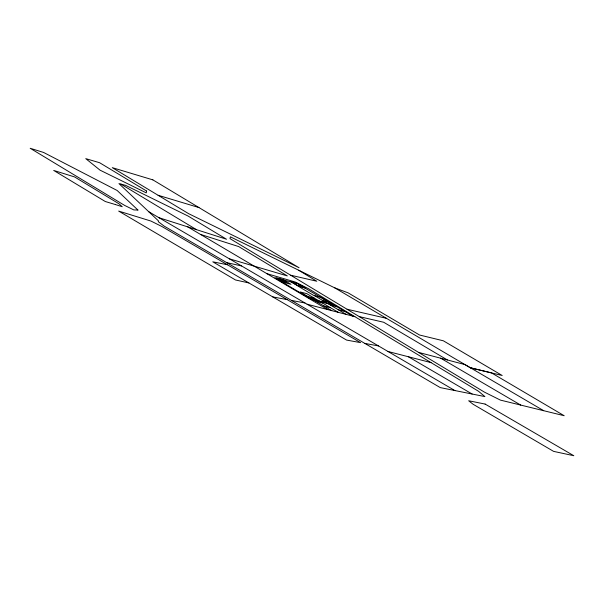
<?xml version="1.0" encoding="UTF-8"?>
<svg xmlns="http://www.w3.org/2000/svg" width="604" height="604" viewBox="0 0 604 604"><rect width="100%" height="100%" fill="white"/><g stroke="black" fill="none" stroke-linecap="round" stroke-linejoin="round"><path stroke-width="0.91" d="M364.816 343.412L378.497 345.926M272.751 296.896L287.172 299.622L360.58 342.642L346.56 340.067L212.797 261.826L227.421 264.748M159.041 217.742L226.508 239.229L188.086 216.051L125.564 185.337L118.928 183.578L158.467 220.89L158.308 221.683L164.024 226.032L291.468 300.43L304.967 302.981M291.468 300.43L440.271 387.609L484.929 396.601L478.496 391.249L308.674 288.795L295.145 281.985L266.862 273.642M248.871 282.929L235.5 279.977L118.678 211.083L150.977 221.072L161.827 226.47L287.172 299.622M226.749 262.649L241.562 265.941M290.622 275.197L316.79 281.23L298.618 270.199M347.043 309.233L386.439 318.316M359.289 316.624L383.683 322.257L447.383 359.961M470.365 367.776L502.188 375.499L443.374 340.807L419.546 335.009L348.063 292.827L334.827 287.904L230.403 236.836L229.981 238.618L484.484 392.155L500.414 400.105L564.196 415.726L491.543 372.91L470.365 367.776L334.827 287.904M388.017 351.49L431.029 362.611M280.46 281.041L286.492 282.612L280.92 279.305M303.004 286.908L296.972 285.337L291.4 282.038M305.677 295.99L314.646 298.331M329.044 302.083L322.189 300.286L326.688 302.959M310.177 298.655L332.728 304.529M315.983 301.298L322.528 303.004M330.38 305.05L336.926 306.757M323.865 305.971L330.411 307.678M338.263 309.724L344.808 311.43M307.089 304.22L354.873 316.662M418.587 352.404L464.944 364.582L543.721 410.705M229.354 258.814L287.308 275.907L238.693 246.575L200.483 234.405M158.089 195.266L198.95 207.565M148.758 211.732L454.872 390.546M440.686 358.21L520.716 405.08M408.372 356.753L472.117 394.019M187.746 226.877L327.67 309.58M352.691 316.096L321.169 297.41L313.823 295.499L298.066 286.153L305.405 288.07L297.523 283.397L290.977 281.691L298.859 286.364M314.624 295.703L346.145 314.397M338.293 312.351L306.764 293.657L300.218 291.959L331.747 310.645M311.717 297.561L316.217 300.226M120.86 184.092L196.496 229.671M146.613 191.045L146.259 192.865L100.03 170.154L85.76 158.641L99.607 162.718L146.613 191.045M137.923 210.041L133.854 209.935L124.696 205.443L30.2 148.282L43.586 152.45L117.138 190.487L137.923 210.041M485.118 404.068L468.644 400.754L473.113 404.272L553.604 451.377L573.8 455.718L485.118 404.068M283.117 279.644L276.572 277.938L284.454 282.612L291 284.318L283.117 279.644M297.432 283.608L274.888 277.734L311.249 299.29L333.801 305.163L297.432 283.608M152.865 179.864L112.261 167.648L188.614 213.665L299.071 267.746L152.865 179.864M115.44 204.56L105.3 201.525L53.711 170.441L74.564 176.927L119.131 203.888L122.219 206.711L115.44 204.56"/></g></svg>
